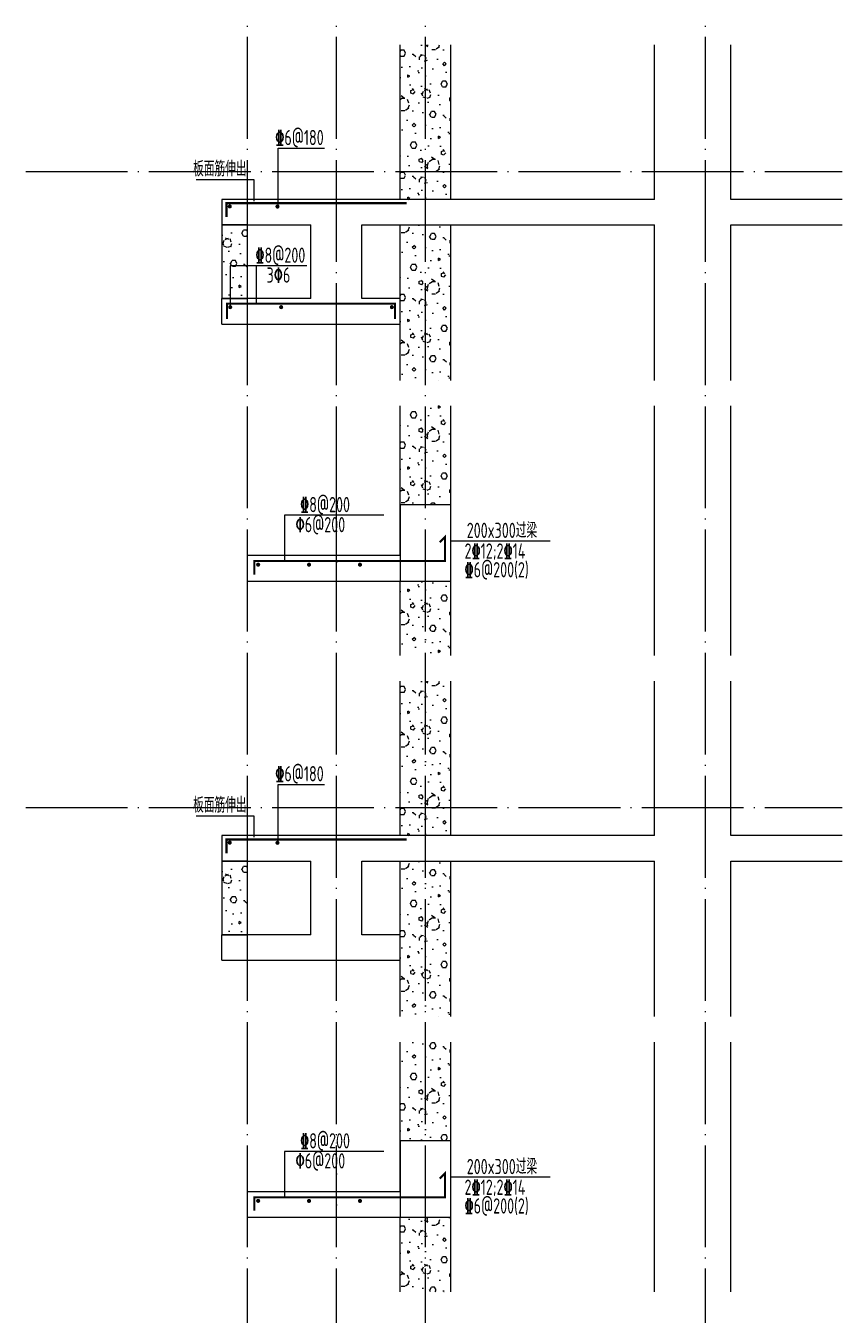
# Model space of a CAD drawing. Extents: x 5874492 to 7194610, y -939842 to -279257.
# Drawn here: x 6060502 to 6063709, y -761879 to -756813 of the extents above; entities that cross this region are included whole.
import ezdxf

# ---------------------------------------------------------------- set-up
doc = ezdxf.new("R2010")
doc.units = 0
doc.header["$LTSCALE"] = 1000
doc.linetypes.add('DOTE', pattern=[2.42, 2, -0.2, 0.02, -0.2])
for name, color, linetype, lineweight in [('A-大样-填充', 8, 'Continuous', 9), ('A-轴线-塔楼', 1, 'DOTE', 9), ('A-轴线-隔墙', 41, 'DOTE', 9), ('S-墙柱-REIN', 1, 'Continuous', 20), ('S-大样-DIM', 3, 'Continuous', 20), ('S-大样-HATCH', 251, 'Continuous', 20), ('S-大样-REIN', 1, 'Continuous', 20), ('S-大样-实线', 2, 'Continuous', 20), ('S-大样-文字', 7, 'Continuous', 20), ('S-通用-TEXT', 7, 'Continuous', 20)]:
    doc.layers.add(name, color=color, linetype=linetype, lineweight=lineweight)
doc.styles.add('TSSD_Rein', font='tssdeng.shx', dxfattribs={"width": 0.7, "bigfont": 'hztxt.shx'})
pattern_1 = [(0, (5309239.3, -1538203.76), (120, 240), [0, -240]), (0, (5309098.9, -1538236.16), (120, 240), [0, -240]), (0, (5309176.9, -1538238.56), (120, 240), [0, -240]), (0, (5309262.1, -1538167.76), (120, 240), [0, -240]), (0, (5309162.5, -1538250.56), (120, 240), [0, -240]), (0, (5309286.1, -1538016.56), (120, 240), [0, -240]), (0, (5309212.9, -1538035.76), (120, 240), [0, -240]), (0, (5309251.3, -1538065.76), (120, 240), [0, -240]), (0, (5309055.7, -1538070.56), (120, 240), [0, -240]), (0, (5309173.3, -1538081.36), (120, 240), [0, -240]), (0, (5309127.7, -1538142.56), (120, 240), [0, -240]), (0, (5309130.1, -1538232.56), (120, 240), [0, -240]), (0, (5309220.1, -1538242.16), (120, 240), [0, -240]), (0, (5309286.1, -1538136.56), (120, 240), [0, -240]), (0, (5309061.7, -1538173.76), (120, 240), [0, -240]), (0, (5309082.1, -1538132.96), (120, 240), [0, -240]), (0, (5309175.7, -1538149.76), (120, 240), [0, -240]), (0, (5309142.1, -1538184.56), (120, 240), [0, -240]), (0, (5309122.9, -1538105.36), (120, 240), [0, -240]), (0, (5309152.9, -1538015.36), (120, 240), [0, -240]), (0, (5309071.3, -1538224.16), (120, 240), [0, -240]), (0, (5309203.3, -1538064.56), (120, 240), [0, -240]), (0, (5309091.7, -1538060.96), (120, 240), [0, -240]), (0, (5309072.5, -1538029.76), (120, 240), [0, -240]), (130.601294, (5309271.349, -1538091.701), (-599.99999337, 720.00000315), [10.53662, -4414.8444]), (18.434949, (5309254.206, -1538087.13), (599.9999978, 239.9999982), [10.842096, -1507.05116]), (90, (5309254.21, -1538097.42), (120, 240), [10.285714, -469.71426]), (161.565051, (5309264.492, -1538100.844), (-600.000003, 239.9999821), [10.842096, -1507.05116]), (53.1301023, (5309264.49, -1538100.844), (120.0000002, 239.9999999), [11.42857, -1188.5714]), (135, (5309273.635, -1538223.13), (-120.0000145, 239.999984), [9.697464, -669.12504]), (45, (5309259.92, -1538223.13), (119.999999, 239.999999), [9.697464, -669.12504]), (135, (5309266.78, -1538229.99), (-120.0000145, 239.999984), [9.697464, -669.12504]), (45, (5309266.78, -1538229.99), (119.999999, 239.999999), [9.697464, -669.12504]), (116.56505, (5309158.2, -1538061.99), (-2e-05, 479.999987), [12.77753, -255.5506]), (180, (5309152.5, -1538050.56), (-120, 240), [13.714286, -226.2857]), (63.434949, (5309133.06, -1538061.99), (1e-06, 479.999998), [12.77753, -255.5506]), (116.56505, (5309138.78, -1538073.42), (-2e-05, 479.999987), [12.77753, -255.5506]), (0, (5309138.78, -1538073.42), (120, 240), [13.714286, -226.2857]), (63.434949, (5309152.5, -1538073.42), (1e-06, 479.999998), [12.77753, -255.5506]), (107.102728, (5309248.492, -1538143.13), (-359.99998624, 1200.000001936), [15.54454, -6513.161]), (143.972626, (5309243.92, -1538128.273), (-2279.9999711, 1679.9999981), [15.54454, -3248.808]), (180, (5309231.35, -1538119.13), (-120, 240), [14.85714, -225.14284]), (36.0273733, (5309203.92, -1538128.273), (2279.99998315, 1679.9999819), [15.54454, -3248.808]), (71.565051, (5309199.35, -1538141.987), (360.0000018, 1199.999998), [14.456126, -1503.43712]), (107.102728, (5309203.921, -1538156.844), (-359.99998624, 1200.000001936), [15.54454, -6513.161]), (143.972626, (5309216.492, -1538165.987), (-2279.9999711, 1679.9999981), [15.54454, -3248.808]), (0, (5309216.5, -1538165.99), (120, 240), [14.85714, -225.14284]), (36.0273733, (5309231.35, -1538165.987), (2279.99998315, 1679.9999819), [15.54454, -3248.808]), (71.565051, (5309243.92, -1538156.844), (360.0000018, 1199.999998), [14.456126, -1503.43712]), (150.255118, (5309250.778, -1538031.13), (-360.00000085, 239.999997), [9.21401, -1925.72784]), (90, (5309242.78, -1538035.7), (120, 240), [9.14286, -470.8571]), (29.7448813, (5309242.778, -1538035.7), (360.0000002, 239.9999989), [9.21401, -1925.72784]), (116.56505, (5309194.78, -1538201.42), (-2e-05, 479.999987), [12.77753, -255.5506]), (168.690067, (5309189.064, -1538189.987), (-1080.0000008, 239.999994), [11.6549, -2435.8742]), (41.1859251, (5309168.492, -1538195.701), (2999.99998182, 2639.99997692), [12.14874, -5090.3208]), (90, (5309168.49, -1538207.13), (120, 240), [11.42857, -468.5714]), (138.814074, (5309177.635, -1538215.13), (-2999.99994668, 2640.00001681), [12.14874, -5090.3208]), (16.6992442, (5309177.635, -1538215.13), (3959.99997021, 1199.99998743), [11.93178, -4999.415]), (60.9453959, (5309189.064, -1538211.701), (119.99999968, 239.99999788), [11.766434, -4930.1358]), (109.983106, (5309094.206, -1538100.844), (-600.00000226, 1679.99999555), [13.3768, -5604.879]), (155.556045, (5309089.635, -1538088.273), (-1560.00000595, 719.99998504), [13.809194, -5786.0526]), (24.4439547, (5309064.492, -1538088.273), (1560.00000078, 719.99999654), [13.809194, -5786.0526]), (70.0168934, (5309059.921, -1538100.844), (600.00000181, 1679.99999583), [13.3768, -5604.879]), (109.983106, (5309064.492, -1538113.416), (-600.00000226, 1679.99999555), [13.3768, -5604.879]), (160.016893, (5309077.064, -1538117.987), (-600.00000035, 239.99998907), [13.3768, -2795.751]), (19.9831065, (5309077.064, -1538117.987), (599.9999967, 239.9999996), [13.3768, -2795.751]), (70.0168934, (5309089.635, -1538113.416), (600.00000181, 1679.99999583), [13.3768, -5604.879]), (122.005383, (5309183.35, -1538122.559), (-120.0000161, 239.99998775), [10.781693, -2253.3736]), (18.434949, (5309167.35, -1538116.844), (599.9999978, 239.9999982), [10.842096, -1507.05116]), (90, (5309167.35, -1538127.13), (120, 240), [10.285714, -469.71426]), (161.565051, (5309177.635, -1538130.56), (-600.000003, 239.9999821), [10.842096, -1507.05116]), (54.4623222, (5309177.635, -1538130.559), (839.99999878, 1199.9999982), [9.83123, -4119.2846]), (116.56505, (5309113.64, -1538180.84), (-2e-05, 479.999987), [12.77753, -255.5506]), (180, (5309107.92, -1538169.42), (-120, 240), [12.57143, -227.42856]), (59.0362434, (5309088.492, -1538180.844), (120.0000004, 239.99999884), [13.32789, -2785.5288]), (120.963756, (5309095.35, -1538192.273), (-120.0000164, 239.99998898), [13.32789, -2785.5288]), (0, (5309095.35, -1538192.27), (120, 240), [12.57143, -227.42856]), (63.434949, (5309107.92, -1538192.27), (1e-06, 479.999998), [12.77753, -255.5506])]
pattern_2 = [(0, (5309239.3, -1533203.76), (120, 240), [0, -240]), (0, (5309098.9, -1533236.16), (120, 240), [0, -240]), (0, (5309176.9, -1533238.56), (120, 240), [0, -240]), (0, (5309262.1, -1533167.76), (120, 240), [0, -240]), (0, (5309162.5, -1533250.56), (120, 240), [0, -240]), (0, (5309286.1, -1533016.56), (120, 240), [0, -240]), (0, (5309212.9, -1533035.76), (120, 240), [0, -240]), (0, (5309251.3, -1533065.76), (120, 240), [0, -240]), (0, (5309055.7, -1533070.56), (120, 240), [0, -240]), (0, (5309173.3, -1533081.36), (120, 240), [0, -240]), (0, (5309127.7, -1533142.56), (120, 240), [0, -240]), (0, (5309130.1, -1533232.56), (120, 240), [0, -240]), (0, (5309220.1, -1533242.16), (120, 240), [0, -240]), (0, (5309286.1, -1533136.56), (120, 240), [0, -240]), (0, (5309061.7, -1533173.76), (120, 240), [0, -240]), (0, (5309082.1, -1533132.96), (120, 240), [0, -240]), (0, (5309175.7, -1533149.76), (120, 240), [0, -240]), (0, (5309142.1, -1533184.56), (120, 240), [0, -240]), (0, (5309122.9, -1533105.36), (120, 240), [0, -240]), (0, (5309152.9, -1533015.36), (120, 240), [0, -240]), (0, (5309071.3, -1533224.16), (120, 240), [0, -240]), (0, (5309203.3, -1533064.56), (120, 240), [0, -240]), (0, (5309091.7, -1533060.96), (120, 240), [0, -240]), (0, (5309072.5, -1533029.76), (120, 240), [0, -240]), (130.601294, (5309271.349, -1533091.701), (-599.99999337, 720.00000315), [10.53662, -4414.8444]), (18.434949, (5309254.206, -1533087.13), (599.9999978, 239.9999982), [10.842096, -1507.05116]), (90, (5309254.21, -1533097.42), (120, 240), [10.285714, -469.71426]), (161.565051, (5309264.492, -1533100.844), (-600.000003, 239.9999821), [10.842096, -1507.05116]), (53.1301023, (5309264.49, -1533100.844), (120.0000002, 239.9999999), [11.42857, -1188.5714]), (135, (5309273.635, -1533223.13), (-120.0000145, 239.999984), [9.697464, -669.12504]), (45, (5309259.92, -1533223.13), (119.999999, 239.999999), [9.697464, -669.12504]), (135, (5309266.78, -1533229.99), (-120.0000145, 239.999984), [9.697464, -669.12504]), (45, (5309266.78, -1533229.99), (119.999999, 239.999999), [9.697464, -669.12504]), (116.56505, (5309158.2, -1533061.99), (-2e-05, 479.999987), [12.77753, -255.5506]), (180, (5309152.5, -1533050.56), (-120, 240), [13.714286, -226.2857]), (63.434949, (5309133.06, -1533061.99), (1e-06, 479.999998), [12.77753, -255.5506]), (116.56505, (5309138.78, -1533073.42), (-2e-05, 479.999987), [12.77753, -255.5506]), (0, (5309138.78, -1533073.42), (120, 240), [13.714286, -226.2857]), (63.434949, (5309152.5, -1533073.42), (1e-06, 479.999998), [12.77753, -255.5506]), (107.102728, (5309248.492, -1533143.13), (-359.99998624, 1200.000001936), [15.54454, -6513.161]), (143.972626, (5309243.92, -1533128.273), (-2279.9999711, 1679.9999981), [15.54454, -3248.808]), (180, (5309231.35, -1533119.13), (-120, 240), [14.85714, -225.14284]), (36.0273733, (5309203.92, -1533128.273), (2279.99998315, 1679.9999819), [15.54454, -3248.808]), (71.565051, (5309199.35, -1533141.987), (360.0000018, 1199.999998), [14.456126, -1503.43712]), (107.102728, (5309203.921, -1533156.844), (-359.99998624, 1200.000001936), [15.54454, -6513.161]), (143.972626, (5309216.492, -1533165.987), (-2279.9999711, 1679.9999981), [15.54454, -3248.808]), (0, (5309216.5, -1533165.99), (120, 240), [14.85714, -225.14284]), (36.0273733, (5309231.35, -1533165.987), (2279.99998315, 1679.9999819), [15.54454, -3248.808]), (71.565051, (5309243.92, -1533156.844), (360.0000018, 1199.999998), [14.456126, -1503.43712]), (150.255118, (5309250.778, -1533031.13), (-360.00000085, 239.999997), [9.21401, -1925.72784]), (90, (5309242.78, -1533035.7), (120, 240), [9.14286, -470.8571]), (29.7448813, (5309242.778, -1533035.7), (360.0000002, 239.9999989), [9.21401, -1925.72784]), (116.56505, (5309194.78, -1533201.42), (-2e-05, 479.999987), [12.77753, -255.5506]), (168.690067, (5309189.064, -1533189.987), (-1080.0000008, 239.999994), [11.6549, -2435.8742]), (41.1859251, (5309168.492, -1533195.701), (2999.99998182, 2639.99997692), [12.14874, -5090.3208]), (90, (5309168.49, -1533207.13), (120, 240), [11.42857, -468.5714]), (138.814074, (5309177.635, -1533215.13), (-2999.99994668, 2640.00001681), [12.14874, -5090.3208]), (16.6992442, (5309177.635, -1533215.13), (3959.99997021, 1199.99998743), [11.93178, -4999.415]), (60.9453959, (5309189.064, -1533211.701), (119.99999968, 239.99999788), [11.766434, -4930.1358]), (109.983106, (5309094.206, -1533100.844), (-600.00000226, 1679.99999555), [13.3768, -5604.879]), (155.556045, (5309089.635, -1533088.273), (-1560.00000595, 719.99998504), [13.809194, -5786.0526]), (24.4439547, (5309064.492, -1533088.273), (1560.00000078, 719.99999654), [13.809194, -5786.0526]), (70.0168934, (5309059.921, -1533100.844), (600.00000181, 1679.99999583), [13.3768, -5604.879]), (109.983106, (5309064.492, -1533113.416), (-600.00000226, 1679.99999555), [13.3768, -5604.879]), (160.016893, (5309077.064, -1533117.987), (-600.00000035, 239.99998907), [13.3768, -2795.751]), (19.9831065, (5309077.064, -1533117.987), (599.9999967, 239.9999996), [13.3768, -2795.751]), (70.0168934, (5309089.635, -1533113.416), (600.00000181, 1679.99999583), [13.3768, -5604.879]), (122.005383, (5309183.35, -1533122.559), (-120.0000161, 239.99998775), [10.781693, -2253.3736]), (18.434949, (5309167.35, -1533116.844), (599.9999978, 239.9999982), [10.842096, -1507.05116]), (90, (5309167.35, -1533127.13), (120, 240), [10.285714, -469.71426]), (161.565051, (5309177.635, -1533130.56), (-600.000003, 239.9999821), [10.842096, -1507.05116]), (54.4623222, (5309177.635, -1533130.559), (839.99999878, 1199.9999982), [9.83123, -4119.2846]), (116.56505, (5309113.64, -1533180.84), (-2e-05, 479.999987), [12.77753, -255.5506]), (180, (5309107.92, -1533169.42), (-120, 240), [12.57143, -227.42856]), (59.0362434, (5309088.492, -1533180.844), (120.0000004, 239.99999884), [13.32789, -2785.5288]), (120.963756, (5309095.35, -1533192.273), (-120.0000164, 239.99998898), [13.32789, -2785.5288]), (0, (5309095.35, -1533192.27), (120, 240), [12.57143, -227.42856]), (63.434949, (5309107.92, -1533192.27), (1e-06, 479.999998), [12.77753, -255.5506])]
pattern_3 = [(0, (5309239.3, -1530703.76), (120, 240), [0, -240]), (0, (5309098.9, -1530736.16), (120, 240), [0, -240]), (0, (5309176.9, -1530738.56), (120, 240), [0, -240]), (0, (5309262.1, -1530667.76), (120, 240), [0, -240]), (0, (5309162.5, -1530750.56), (120, 240), [0, -240]), (0, (5309286.1, -1530516.56), (120, 240), [0, -240]), (0, (5309212.9, -1530535.76), (120, 240), [0, -240]), (0, (5309251.3, -1530565.76), (120, 240), [0, -240]), (0, (5309055.7, -1530570.56), (120, 240), [0, -240]), (0, (5309173.3, -1530581.36), (120, 240), [0, -240]), (0, (5309127.7, -1530642.56), (120, 240), [0, -240]), (0, (5309130.1, -1530732.56), (120, 240), [0, -240]), (0, (5309220.1, -1530742.16), (120, 240), [0, -240]), (0, (5309286.1, -1530636.56), (120, 240), [0, -240]), (0, (5309061.7, -1530673.76), (120, 240), [0, -240]), (0, (5309082.1, -1530632.96), (120, 240), [0, -240]), (0, (5309175.7, -1530649.76), (120, 240), [0, -240]), (0, (5309142.1, -1530684.56), (120, 240), [0, -240]), (0, (5309122.9, -1530605.36), (120, 240), [0, -240]), (0, (5309152.9, -1530515.36), (120, 240), [0, -240]), (0, (5309071.3, -1530724.16), (120, 240), [0, -240]), (0, (5309203.3, -1530564.56), (120, 240), [0, -240]), (0, (5309091.7, -1530560.96), (120, 240), [0, -240]), (0, (5309072.5, -1530529.76), (120, 240), [0, -240]), (130.601294, (5309271.349, -1530591.701), (-599.99999337, 720.00000315), [10.53662, -4414.8444]), (18.434949, (5309254.206, -1530587.13), (599.9999978, 239.9999982), [10.842096, -1507.05116]), (90, (5309254.21, -1530597.42), (120, 240), [10.285714, -469.71426]), (161.565051, (5309264.492, -1530600.844), (-600.000003, 239.9999821), [10.842096, -1507.05116]), (53.1301023, (5309264.49, -1530600.844), (120.0000002, 239.9999999), [11.42857, -1188.5714]), (135, (5309273.635, -1530723.13), (-120.0000145, 239.999984), [9.697464, -669.12504]), (45, (5309259.92, -1530723.13), (119.999999, 239.999999), [9.697464, -669.12504]), (135, (5309266.78, -1530729.99), (-120.0000145, 239.999984), [9.697464, -669.12504]), (45, (5309266.78, -1530729.99), (119.999999, 239.999999), [9.697464, -669.12504]), (116.56505, (5309158.2, -1530561.99), (-2e-05, 479.999987), [12.77753, -255.5506]), (180, (5309152.5, -1530550.56), (-120, 240), [13.714286, -226.2857]), (63.434949, (5309133.06, -1530561.99), (1e-06, 479.999998), [12.77753, -255.5506]), (116.56505, (5309138.78, -1530573.42), (-2e-05, 479.999987), [12.77753, -255.5506]), (0, (5309138.78, -1530573.42), (120, 240), [13.714286, -226.2857]), (63.434949, (5309152.5, -1530573.42), (1e-06, 479.999998), [12.77753, -255.5506]), (107.102728, (5309248.492, -1530643.13), (-359.99998624, 1200.000001936), [15.54454, -6513.161]), (143.972626, (5309243.92, -1530628.273), (-2279.9999711, 1679.9999981), [15.54454, -3248.808]), (180, (5309231.35, -1530619.13), (-120, 240), [14.85714, -225.14284]), (36.0273733, (5309203.92, -1530628.273), (2279.99998315, 1679.9999819), [15.54454, -3248.808]), (71.565051, (5309199.35, -1530641.987), (360.0000018, 1199.999998), [14.456126, -1503.43712]), (107.102728, (5309203.921, -1530656.844), (-359.99998624, 1200.000001936), [15.54454, -6513.161]), (143.972626, (5309216.492, -1530665.987), (-2279.9999711, 1679.9999981), [15.54454, -3248.808]), (0, (5309216.5, -1530665.99), (120, 240), [14.85714, -225.14284]), (36.0273733, (5309231.35, -1530665.987), (2279.99998315, 1679.9999819), [15.54454, -3248.808]), (71.565051, (5309243.92, -1530656.844), (360.0000018, 1199.999998), [14.456126, -1503.43712]), (150.255118, (5309250.778, -1530531.13), (-360.00000085, 239.999997), [9.21401, -1925.72784]), (90, (5309242.78, -1530535.7), (120, 240), [9.14286, -470.8571]), (29.7448813, (5309242.778, -1530535.7), (360.0000002, 239.9999989), [9.21401, -1925.72784]), (116.56505, (5309194.78, -1530701.42), (-2e-05, 479.999987), [12.77753, -255.5506]), (168.690067, (5309189.064, -1530689.987), (-1080.0000008, 239.999994), [11.6549, -2435.8742]), (41.1859251, (5309168.492, -1530695.701), (2999.99998182, 2639.99997692), [12.14874, -5090.3208]), (90, (5309168.49, -1530707.13), (120, 240), [11.42857, -468.5714]), (138.814074, (5309177.635, -1530715.13), (-2999.99994668, 2640.00001681), [12.14874, -5090.3208]), (16.6992442, (5309177.635, -1530715.13), (3959.99997021, 1199.99998743), [11.93178, -4999.415]), (60.9453959, (5309189.064, -1530711.701), (119.99999968, 239.99999788), [11.766434, -4930.1358]), (109.983106, (5309094.206, -1530600.844), (-600.00000226, 1679.99999555), [13.3768, -5604.879]), (155.556045, (5309089.635, -1530588.273), (-1560.00000595, 719.99998504), [13.809194, -5786.0526]), (24.4439547, (5309064.492, -1530588.273), (1560.00000078, 719.99999654), [13.809194, -5786.0526]), (70.0168934, (5309059.921, -1530600.844), (600.00000181, 1679.99999583), [13.3768, -5604.879]), (109.983106, (5309064.492, -1530613.416), (-600.00000226, 1679.99999555), [13.3768, -5604.879]), (160.016893, (5309077.064, -1530617.987), (-600.00000035, 239.99998907), [13.3768, -2795.751]), (19.9831065, (5309077.064, -1530617.987), (599.9999967, 239.9999996), [13.3768, -2795.751]), (70.0168934, (5309089.635, -1530613.416), (600.00000181, 1679.99999583), [13.3768, -5604.879]), (122.005383, (5309183.35, -1530622.559), (-120.0000161, 239.99998775), [10.781693, -2253.3736]), (18.434949, (5309167.35, -1530616.844), (599.9999978, 239.9999982), [10.842096, -1507.05116]), (90, (5309167.35, -1530627.13), (120, 240), [10.285714, -469.71426]), (161.565051, (5309177.635, -1530630.56), (-600.000003, 239.9999821), [10.842096, -1507.05116]), (54.4623222, (5309177.635, -1530630.559), (839.99999878, 1199.9999982), [9.83123, -4119.2846]), (116.56505, (5309113.64, -1530680.84), (-2e-05, 479.999987), [12.77753, -255.5506]), (180, (5309107.92, -1530669.42), (-120, 240), [12.57143, -227.42856]), (59.0362434, (5309088.492, -1530680.844), (120.0000004, 239.99999884), [13.32789, -2785.5288]), (120.963756, (5309095.35, -1530692.273), (-120.0000164, 239.99998898), [13.32789, -2785.5288]), (0, (5309095.35, -1530692.27), (120, 240), [12.57143, -227.42856]), (63.434949, (5309107.92, -1530692.27), (1e-06, 479.999998), [12.77753, -255.5506])]

# ---------------------------------------------------------------- blocks, each defined once
blk = doc.blocks.new('空调板大样')
at = {"layer": 'S-墙柱-REIN', "const_width": 8, "elevation": 0}
blk.add_lwpolyline([(727.8, 133.3), (749, 154.5), (749, 59.6), (0, 59.6), (0, 6.7)], dxfattribs=at)
at = {"layer": 'S-墙柱-REIN', "const_width": 8}
for points in [[(18.5, 45.5, 1), (10.5, 45.5, 1)], [(218.5, 45.5, 1), (210.5, 45.5, 1)], [(418.5, 45.5, 1), (410.5, 45.5, 1)]]:
    blk.add_lwpolyline(points, format="xyb", close=True, dxfattribs=at)
at = {"layer": 'S-大样-实线', "elevation": 0}
blk.add_lwpolyline([(572, -19), (772, -19), (772, 281), (572, 281)], close=True, dxfattribs=at)
at = {"layer": 'S-通用-TEXT'}
blk.add_line((1162.3, 138.3, 0), (773.2, 138.3, 0), dxfattribs=at)
at = {"layer": 'S-通用-TEXT', "elevation": 0}
blk.add_lwpolyline([(507.7, 239.6), (118.6, 239.6), (118.6, 59.6)], dxfattribs=at)
at = {"layer": 'S-通用-TEXT', "style": 'TSSD_Rein', "width": 0.7}
for s, p in [('\x848@200', (179.2, 251.6, 0)), ('\x826@200', (161.7, 172.8, 0)), ('200x300过梁', (833.9, 150.4, 0)), ('2\x8412;2\x8414', (825.3, 69.2, 0)), ('\x846@200(2)', (825.3, -4.3, 0))]:
    blk.add_text(s, height=60, dxfattribs=at).set_placement(p)
blk = doc.blocks.new('sadfhfdhgfjhgjhgj')
at = {"layer": 'S-大样-REIN', "const_width": 9, "elevation": 0}
blk.add_lwpolyline([(6114407.1, -1579845.8), (6114407.1, -1579791.8), (6115115, -1579791.8), (6115115, -1579791.8), (6115115, -1579791.8)], dxfattribs=at)
at = {"layer": 'S-大样-REIN', "const_width": 8, "elevation": 0}
for points in [[(6114423.6, -1579804, 1), (6114415.6, -1579804, 1)], [(6114610.9, -1579804.7, 1), (6114602.9, -1579804.7, 1)]]:
    blk.add_lwpolyline(points, format="xyb", close=True, dxfattribs=at)
at = {"layer": 'S-大样-文字', "elevation": 0}
for points in [[(6114610.1, -1579802.4), (6114610.1, -1579575.4), (6114791.6, -1579575.4)], [(6114287.3, -1579698.3), (6114514.4, -1579698.3), (6114514.4, -1579783)]]:
    blk.add_lwpolyline(points, dxfattribs=at)
at = {"layer": 'S-大样-文字', "style": 'TSSD_Rein', "width": 0.7}
for s, p in [('\x846@180', (6114598.2, -1579563.3, 0)), ('板面筋伸出', (6114275.3, -1579686.2, 0))]:
    blk.add_text(s, height=60, dxfattribs=at).set_placement(p)

msp = doc.modelspace()

# ---------------------------------------------------------------- hatches: boundary and pattern name
at = {"layer": 'A-大样-填充', "ltscale": 0.5}
h = msp.add_hatch(dxfattribs=at)
h.set_pattern_fill('加气混凝土', color=256, scale=20)
h.set_pattern_definition(pattern_3)
h.paths.add_polyline_path([(6061972.5, -757494.7), (6062172.5, -757494.7), (6062172.5, -756887.7), (6061972.5, -756887.7)], flags=17)
h = msp.add_hatch(dxfattribs=at)
h.set_pattern_fill('加气混凝土', color=256, scale=20)
h.set_pattern_definition([(0, (5334857, -1532249.7), (120, 240), [0, -240]), (0, (5334716.6, -1532282.1), (120, 240), [0, -240]), (0, (5334794.6, -1532284.5), (120, 240), [0, -240]), (0, (5334879.8, -1532213.7), (120, 240), [0, -240]), (0, (5334780.2, -1532296.5), (120, 240), [0, -240]), (0, (5334903.8, -1532062.5), (120, 240), [0, -240]), (0, (5334830.6, -1532081.7), (120, 240), [0, -240]), (0, (5334869, -1532111.7), (120, 240), [0, -240]), (0, (5334673.4, -1532116.5), (120, 240), [0, -240]), (0, (5334791, -1532127.3), (120, 240), [0, -240]), (0, (5334745.4, -1532188.5), (120, 240), [0, -240]), (0, (5334747.8, -1532278.5), (120, 240), [0, -240]), (0, (5334837.8, -1532288.1), (120, 240), [0, -240]), (0, (5334903.8, -1532182.5), (120, 240), [0, -240]), (0, (5334679.4, -1532219.7), (120, 240), [0, -240]), (0, (5334699.8, -1532178.9), (120, 240), [0, -240]), (0, (5334793.4, -1532195.7), (120, 240), [0, -240]), (0, (5334759.8, -1532230.5), (120, 240), [0, -240]), (0, (5334740.6, -1532151.3), (120, 240), [0, -240]), (0, (5334770.6, -1532061.3), (120, 240), [0, -240]), (0, (5334689, -1532270.1), (120, 240), [0, -240]), (0, (5334821, -1532110.5), (120, 240), [0, -240]), (0, (5334709.4, -1532106.9), (120, 240), [0, -240]), (0, (5334690.2, -1532075.7), (120, 240), [0, -240]), (130.601294, (5334889.049, -1532137.644), (-599.99999337, 720.00000315), [10.53662, -4414.8444]), (18.434949, (5334871.906, -1532133.073), (599.9999978, 239.9999982), [10.842096, -1507.05116]), (90, (5334871.91, -1532143.36), (120, 240), [10.285714, -469.71426]), (161.565051, (5334882.19, -1532146.787), (-600.000003, 239.9999821), [10.842096, -1507.05116]), (53.1301023, (5334882.19, -1532146.787), (120.0000002, 239.9999999), [11.42857, -1188.5714]), (135, (5334891.335, -1532269.07), (-120.0000145, 239.999984), [9.697464, -669.12504]), (45, (5334877.62, -1532269.07), (119.999999, 239.999999), [9.697464, -669.12504]), (135, (5334884.48, -1532275.93), (-120.0000145, 239.999984), [9.697464, -669.12504]), (45, (5334884.48, -1532275.93), (119.999999, 239.999999), [9.697464, -669.12504]), (116.56505, (5334775.9, -1532107.93), (-2e-05, 479.999987), [12.77753, -255.5506]), (180, (5334770.2, -1532096.5), (-120, 240), [13.714286, -226.2857]), (63.434949, (5334750.76, -1532107.93), (1e-06, 479.999998), [12.77753, -255.5506]), (116.56505, (5334756.48, -1532119.36), (-2e-05, 479.999987), [12.77753, -255.5506]), (0, (5334756.48, -1532119.36), (120, 240), [13.714286, -226.2857]), (63.434949, (5334770.2, -1532119.36), (1e-06, 479.999998), [12.77753, -255.5506]), (107.102728, (5334866.192, -1532189.073), (-359.99998624, 1200.000001936), [15.54454, -6513.161]), (143.972626, (5334861.62, -1532174.216), (-2279.9999711, 1679.9999981), [15.54454, -3248.808]), (180, (5334849.05, -1532165.07), (-120, 240), [14.85714, -225.14284]), (36.0273733, (5334821.62, -1532174.216), (2279.99998315, 1679.9999819), [15.54454, -3248.808]), (71.565051, (5334817.05, -1532187.93), (360.0000018, 1199.999998), [14.456126, -1503.43712]), (107.102728, (5334821.62, -1532202.787), (-359.99998624, 1200.000001936), [15.54454, -6513.161]), (143.972626, (5334834.192, -1532211.93), (-2279.9999711, 1679.9999981), [15.54454, -3248.808]), (0, (5334834.2, -1532211.93), (120, 240), [14.85714, -225.14284]), (36.0273733, (5334849.049, -1532211.93), (2279.99998315, 1679.9999819), [15.54454, -3248.808]), (71.565051, (5334861.62, -1532202.787), (360.0000018, 1199.999998), [14.456126, -1503.43712]), (150.255118, (5334868.477, -1532077.073), (-360.00000085, 239.999997), [9.21401, -1925.72784]), (90, (5334860.48, -1532081.64), (120, 240), [9.14286, -470.8571]), (29.7448813, (5334860.477, -1532081.644), (360.0000002, 239.9999989), [9.21401, -1925.72784]), (116.56505, (5334812.48, -1532247.36), (-2e-05, 479.999987), [12.77753, -255.5506]), (168.690067, (5334806.763, -1532235.93), (-1080.0000008, 239.999994), [11.6549, -2435.8742]), (41.1859251, (5334786.192, -1532241.644), (2999.99998182, 2639.99997692), [12.14874, -5090.3208]), (90, (5334786.19, -1532253.07), (120, 240), [11.42857, -468.5714]), (138.814074, (5334795.335, -1532261.073), (-2999.99994668, 2640.00001681), [12.14874, -5090.3208]), (16.6992442, (5334795.335, -1532261.073), (3959.99997021, 1199.99998743), [11.93178, -4999.415]), (60.9453959, (5334806.763, -1532257.644), (119.99999968, 239.99999788), [11.766434, -4930.1358]), (109.983106, (5334711.906, -1532146.787), (-600.00000226, 1679.99999555), [13.3768, -5604.879]), (155.556045, (5334707.335, -1532134.216), (-1560.00000595, 719.99998504), [13.809194, -5786.0526]), (24.4439547, (5334682.192, -1532134.216), (1560.00000078, 719.99999654), [13.809194, -5786.0526]), (70.0168934, (5334677.62, -1532146.787), (600.00000181, 1679.99999583), [13.3768, -5604.879]), (109.983106, (5334682.192, -1532159.358), (-600.00000226, 1679.99999555), [13.3768, -5604.879]), (160.016893, (5334694.763, -1532163.93), (-600.00000035, 239.99998907), [13.3768, -2795.751]), (19.9831065, (5334694.763, -1532163.93), (599.9999967, 239.9999996), [13.3768, -2795.751]), (70.0168934, (5334707.335, -1532159.358), (600.00000181, 1679.99999583), [13.3768, -5604.879]), (122.005383, (5334801.05, -1532168.5), (-120.0000161, 239.99998775), [10.781693, -2253.3736]), (18.434949, (5334785.05, -1532162.787), (599.9999978, 239.9999982), [10.842096, -1507.05116]), (90, (5334785.05, -1532173.07), (120, 240), [10.285714, -469.71426]), (161.565051, (5334795.335, -1532176.5), (-600.000003, 239.9999821), [10.842096, -1507.05116]), (54.4623222, (5334795.335, -1532176.501), (839.99999878, 1199.9999982), [9.83123, -4119.2846]), (116.56505, (5334731.33, -1532226.79), (-2e-05, 479.999987), [12.77753, -255.5506]), (180, (5334725.62, -1532215.36), (-120, 240), [12.57143, -227.42856]), (59.0362434, (5334706.192, -1532226.787), (120.0000004, 239.99999884), [13.32789, -2785.5288]), (120.963756, (5334713.049, -1532238.215), (-120.0000164, 239.99998898), [13.32789, -2785.5288]), (0, (5334713.05, -1532238.22), (120, 240), [12.57143, -227.42856]), (63.434949, (5334725.62, -1532238.22), (1e-06, 479.999998), [12.77753, -255.5506])])
h.paths.add_polyline_path([(6061272.5, -757594.7), (6061272.5, -757884.7), (6061372.5, -757884.7), (6061372.5, -757594.7)])
h = msp.add_hatch(dxfattribs=at)
h.set_pattern_fill('加气混凝土', color=256, scale=20)
h.set_pattern_definition(pattern_3)
h.paths.add_polyline_path([(6062172.5, -757594.7), (6061972.5, -757594.7), (6061972.5, -758206.2), (6062172.5, -758206.2)], flags=17)
h = msp.add_hatch(dxfattribs=at)
h.set_pattern_fill('加气混凝土', color=256, scale=20)
h.set_pattern_definition(pattern_2)
h.paths.add_polyline_path([(6061972.5, -758694.7), (6062172.5, -758694.7), (6062172.5, -758894.7), (6062172.5, -758894.7), (6062172.5, -758306.2), (6061972.5, -758306.2)])
h = msp.add_hatch(dxfattribs=at)
h.set_pattern_fill('加气混凝土', color=256, scale=20)
h.set_pattern_definition(pattern_2)
h.paths.add_polyline_path([(6062172.5, -758994.7), (6061972.5, -758994.7), (6061972.5, -759287.7), (6062172.5, -759287.7)])
h = msp.add_hatch(dxfattribs=at)
h.set_pattern_fill('加气混凝土', color=256, scale=20)
h.set_pattern_definition(pattern_2)
h.paths.add_polyline_path([(6061972.5, -759994.7), (6062172.5, -759994.7), (6062172.5, -759387.7), (6061972.5, -759387.7)], flags=17)
h = msp.add_hatch(dxfattribs=at)
h.set_pattern_fill('加气混凝土', color=256, scale=20)
h.set_pattern_definition([(0, (5334857, -1534749.7), (120, 240), [0, -240]), (0, (5334716.6, -1534782.1), (120, 240), [0, -240]), (0, (5334794.6, -1534784.5), (120, 240), [0, -240]), (0, (5334879.8, -1534713.7), (120, 240), [0, -240]), (0, (5334780.2, -1534796.5), (120, 240), [0, -240]), (0, (5334903.8, -1534562.5), (120, 240), [0, -240]), (0, (5334830.6, -1534581.7), (120, 240), [0, -240]), (0, (5334869, -1534611.7), (120, 240), [0, -240]), (0, (5334673.4, -1534616.5), (120, 240), [0, -240]), (0, (5334791, -1534627.3), (120, 240), [0, -240]), (0, (5334745.4, -1534688.5), (120, 240), [0, -240]), (0, (5334747.8, -1534778.5), (120, 240), [0, -240]), (0, (5334837.8, -1534788.1), (120, 240), [0, -240]), (0, (5334903.8, -1534682.5), (120, 240), [0, -240]), (0, (5334679.4, -1534719.7), (120, 240), [0, -240]), (0, (5334699.8, -1534678.9), (120, 240), [0, -240]), (0, (5334793.4, -1534695.7), (120, 240), [0, -240]), (0, (5334759.8, -1534730.5), (120, 240), [0, -240]), (0, (5334740.6, -1534651.3), (120, 240), [0, -240]), (0, (5334770.6, -1534561.3), (120, 240), [0, -240]), (0, (5334689, -1534770.1), (120, 240), [0, -240]), (0, (5334821, -1534610.5), (120, 240), [0, -240]), (0, (5334709.4, -1534606.9), (120, 240), [0, -240]), (0, (5334690.2, -1534575.7), (120, 240), [0, -240]), (130.601294, (5334889.049, -1534637.644), (-599.99999337, 720.00000315), [10.53662, -4414.8444]), (18.434949, (5334871.906, -1534633.073), (599.9999978, 239.9999982), [10.842096, -1507.05116]), (90, (5334871.91, -1534643.36), (120, 240), [10.285714, -469.71426]), (161.565051, (5334882.19, -1534646.787), (-600.000003, 239.9999821), [10.842096, -1507.05116]), (53.1301023, (5334882.19, -1534646.787), (120.0000002, 239.9999999), [11.42857, -1188.5714]), (135, (5334891.335, -1534769.07), (-120.0000145, 239.999984), [9.697464, -669.12504]), (45, (5334877.62, -1534769.07), (119.999999, 239.999999), [9.697464, -669.12504]), (135, (5334884.48, -1534775.93), (-120.0000145, 239.999984), [9.697464, -669.12504]), (45, (5334884.48, -1534775.93), (119.999999, 239.999999), [9.697464, -669.12504]), (116.56505, (5334775.9, -1534607.93), (-2e-05, 479.999987), [12.77753, -255.5506]), (180, (5334770.2, -1534596.5), (-120, 240), [13.714286, -226.2857]), (63.434949, (5334750.76, -1534607.93), (1e-06, 479.999998), [12.77753, -255.5506]), (116.56505, (5334756.48, -1534619.36), (-2e-05, 479.999987), [12.77753, -255.5506]), (0, (5334756.48, -1534619.36), (120, 240), [13.714286, -226.2857]), (63.434949, (5334770.2, -1534619.36), (1e-06, 479.999998), [12.77753, -255.5506]), (107.102728, (5334866.192, -1534689.073), (-359.99998624, 1200.000001936), [15.54454, -6513.161]), (143.972626, (5334861.62, -1534674.216), (-2279.9999711, 1679.9999981), [15.54454, -3248.808]), (180, (5334849.05, -1534665.07), (-120, 240), [14.85714, -225.14284]), (36.0273733, (5334821.62, -1534674.216), (2279.99998315, 1679.9999819), [15.54454, -3248.808]), (71.565051, (5334817.05, -1534687.93), (360.0000018, 1199.999998), [14.456126, -1503.43712]), (107.102728, (5334821.62, -1534702.787), (-359.99998624, 1200.000001936), [15.54454, -6513.161]), (143.972626, (5334834.192, -1534711.93), (-2279.9999711, 1679.9999981), [15.54454, -3248.808]), (0, (5334834.2, -1534711.93), (120, 240), [14.85714, -225.14284]), (36.0273733, (5334849.049, -1534711.93), (2279.99998315, 1679.9999819), [15.54454, -3248.808]), (71.565051, (5334861.62, -1534702.787), (360.0000018, 1199.999998), [14.456126, -1503.43712]), (150.255118, (5334868.477, -1534577.073), (-360.00000085, 239.999997), [9.21401, -1925.72784]), (90, (5334860.48, -1534581.64), (120, 240), [9.14286, -470.8571]), (29.7448813, (5334860.477, -1534581.644), (360.0000002, 239.9999989), [9.21401, -1925.72784]), (116.56505, (5334812.48, -1534747.36), (-2e-05, 479.999987), [12.77753, -255.5506]), (168.690067, (5334806.763, -1534735.93), (-1080.0000008, 239.999994), [11.6549, -2435.8742]), (41.1859251, (5334786.192, -1534741.644), (2999.99998182, 2639.99997692), [12.14874, -5090.3208]), (90, (5334786.19, -1534753.07), (120, 240), [11.42857, -468.5714]), (138.814074, (5334795.335, -1534761.073), (-2999.99994668, 2640.00001681), [12.14874, -5090.3208]), (16.6992442, (5334795.335, -1534761.073), (3959.99997021, 1199.99998743), [11.93178, -4999.415]), (60.9453959, (5334806.763, -1534757.644), (119.99999968, 239.99999788), [11.766434, -4930.1358]), (109.983106, (5334711.906, -1534646.787), (-600.00000226, 1679.99999555), [13.3768, -5604.879]), (155.556045, (5334707.335, -1534634.216), (-1560.00000595, 719.99998504), [13.809194, -5786.0526]), (24.4439547, (5334682.192, -1534634.216), (1560.00000078, 719.99999654), [13.809194, -5786.0526]), (70.0168934, (5334677.62, -1534646.787), (600.00000181, 1679.99999583), [13.3768, -5604.879]), (109.983106, (5334682.192, -1534659.358), (-600.00000226, 1679.99999555), [13.3768, -5604.879]), (160.016893, (5334694.763, -1534663.93), (-600.00000035, 239.99998907), [13.3768, -2795.751]), (19.9831065, (5334694.763, -1534663.93), (599.9999967, 239.9999996), [13.3768, -2795.751]), (70.0168934, (5334707.335, -1534659.358), (600.00000181, 1679.99999583), [13.3768, -5604.879]), (122.005383, (5334801.05, -1534668.5), (-120.0000161, 239.99998775), [10.781693, -2253.3736]), (18.434949, (5334785.05, -1534662.787), (599.9999978, 239.9999982), [10.842096, -1507.05116]), (90, (5334785.05, -1534673.07), (120, 240), [10.285714, -469.71426]), (161.565051, (5334795.335, -1534676.5), (-600.000003, 239.9999821), [10.842096, -1507.05116]), (54.4623222, (5334795.335, -1534676.501), (839.99999878, 1199.9999982), [9.83123, -4119.2846]), (116.56505, (5334731.33, -1534726.79), (-2e-05, 479.999987), [12.77753, -255.5506]), (180, (5334725.62, -1534715.36), (-120, 240), [12.57143, -227.42856]), (59.0362434, (5334706.192, -1534726.787), (120.0000004, 239.99999884), [13.32789, -2785.5288]), (120.963756, (5334713.049, -1534738.215), (-120.0000164, 239.99998898), [13.32789, -2785.5288]), (0, (5334713.05, -1534738.22), (120, 240), [12.57143, -227.42856]), (63.434949, (5334725.62, -1534738.22), (1e-06, 479.999998), [12.77753, -255.5506])])
h.paths.add_polyline_path([(6061272.5, -760094.7), (6061272.5, -760384.7), (6061372.5, -760384.7), (6061372.5, -760094.7)])
h = msp.add_hatch(dxfattribs=at)
h.set_pattern_fill('加气混凝土', color=256, scale=20)
h.set_pattern_definition(pattern_2)
h.paths.add_polyline_path([(6062172.5, -760094.7), (6061972.5, -760094.7), (6061972.5, -760706.2), (6062172.5, -760706.2)], flags=17)
h = msp.add_hatch(dxfattribs=at)
h.set_pattern_fill('加气混凝土', color=256, scale=20)
h.set_pattern_definition(pattern_1)
h.paths.add_polyline_path([(6061972.5, -761194.7), (6062172.5, -761194.7), (6062172.5, -761394.7), (6062172.5, -761394.7), (6062172.5, -760806.2), (6061972.5, -760806.2)])
h = msp.add_hatch(dxfattribs=at)
h.set_pattern_fill('加气混凝土', color=256, scale=20)
h.set_pattern_definition(pattern_1)
h.paths.add_polyline_path([(6062172.5, -761494.7), (6061972.5, -761494.7), (6061972.5, -761787.7), (6062172.5, -761787.7)])

# ---------------------------------------------------------------- linework, layer by layer
at = {"layer": 'A-轴线-塔楼', "ltscale": 0.2}
for p, q in [((6063172.5, -765968.5), (6063172.5, -755806.2)), ((6060502.1, -757384.7), (6063709.5, -757384.7)), ((6060502.1, -759884.7), (6063709.5, -759884.7))]:
    msp.add_line(p, q, dxfattribs=at)
at = {"layer": 'A-轴线-塔楼', "ltscale": 0.05}
for p, q in [((6061722.5, -759029.7), (6061722.5, -758694.7)), ((6061722.5, -761555.5), (6061722.5, -761194.7))]:
    msp.add_line(p, q, dxfattribs=at)
at = {"layer": 'A-轴线-隔墙', "ltscale": 0.2}
for p, q in [((6061372.5, -765968.5), (6061372.5, -755806.2)), ((6061722.5, -765968.5), (6061722.5, -755806.2)), ((6062072.5, -765968.5), (6062072.5, -755806.2))]:
    msp.add_line(p, q, dxfattribs=at)
at = {"layer": 'S-墙柱-REIN', "ltscale": 0.2, "const_width": 8}
msp.add_lwpolyline([(6061952.5, -757964.7), (6061952.5, -757904.7), (6061292.5, -757904.7), (6061292.5, -757964.7)], dxfattribs=at)
at = {"layer": 'S-墙柱-REIN', "const_width": 8, "elevation": 0}
for points in [[(6061309.3, -757918.2, 1), (6061301.3, -757918.2, 1)], [(6061509.3, -757918.2, 1), (6061501.3, -757918.2, 1)], [(6061944.3, -757918.2, 1), (6061936.3, -757918.2, 1)]]:
    msp.add_lwpolyline(points, format="xyb", close=True, dxfattribs=at)
at = {"layer": 'S-大样-实线'}
for p, q in [((6061972.5, -757494.7), (6061972.5, -756887.7)), ((6062172.5, -757494.7), (6062172.5, -756887.7)), ((6061972.5, -758206.2), (6061972.5, -757594.7)), ((6062172.5, -758206.2), (6062172.5, -757594.7)), ((6061972.5, -758894.7), (6061972.5, -758306.2)), ((6062172.5, -758894.7), (6062172.5, -758306.2)), ((6061972.5, -759287.7), (6061972.5, -758994.7)), ((6062172.5, -759287.7), (6062172.5, -758994.7)), ((6061972.5, -759994.7), (6061972.5, -759387.7)), ((6062172.5, -759994.7), (6062172.5, -759387.7)), ((6061972.5, -760706.2), (6061972.5, -760094.7)), ((6062172.5, -760706.2), (6062172.5, -760094.7)), ((6061972.5, -761394.7), (6061972.5, -760806.2)), ((6062172.5, -761394.7), (6062172.5, -760806.2)), ((6061972.5, -761787.7), (6061972.5, -761494.7)), ((6062172.5, -761787.7), (6062172.5, -761494.7))]:
    msp.add_line(p, q, dxfattribs=at)
at = {"layer": 'S-大样-实线', "ltscale": 0.5}
for p, q in [((6062972.5, -757494.7), (6062972.5, -756887.7)), ((6063272.5, -757494.7), (6063272.5, -756887.7)), ((6062972.5, -757494.7), (6061272.5, -757494.7)), ((6063709.5, -757494.7), (6063272.5, -757494.7)), ((6061272.5, -757594.7), (6061622.5, -757594.7)), ((6061622.5, -757884.7), (6061622.5, -757594.7)), ((6061822.5, -757594.7), (6062972.5, -757594.7)), ((6061822.5, -757884.7), (6061822.5, -757594.7)), ((6062972.5, -758206.2), (6062972.5, -757594.7)), ((6063272.5, -757594.7), (6063709.5, -757594.7)), ((6063272.5, -758206.2), (6063272.5, -757594.7)), ((6061622.5, -757884.7), (6061272.5, -757884.7)), ((6061272.5, -757984.7), (6061822.5, -757984.7)), ((6062972.5, -759287.7), (6062972.5, -758306.2)), ((6063272.5, -759287.7), (6063272.5, -758306.2)), ((6061972.5, -758894.7), (6061372.5, -758894.7)), ((6061372.5, -758994.7), (6061372.5, -758894.7)), ((6062172.5, -758994.7), (6062172.5, -758894.7)), ((6062172.5, -758894.7), (6062172.5, -758894.7)), ((6061372.5, -758994.7), (6062172.5, -758994.7)), ((6062972.5, -759994.7), (6062972.5, -759387.7)), ((6063272.5, -759994.7), (6063272.5, -759387.7)), ((6062972.5, -759994.7), (6061272.5, -759994.7)), ((6063709.5, -759994.7), (6063272.5, -759994.7)), ((6061272.5, -760094.7), (6061622.5, -760094.7)), ((6061622.5, -760384.7), (6061622.5, -760094.7)), ((6061822.5, -760094.7), (6062972.5, -760094.7)), ((6061822.5, -760384.7), (6061822.5, -760094.7)), ((6062972.5, -760706.2), (6062972.5, -760094.7)), ((6063272.5, -760094.7), (6063709.5, -760094.7)), ((6063272.5, -760706.2), (6063272.5, -760094.7)), ((6061622.5, -760384.7), (6061272.5, -760384.7)), ((6061272.5, -760484.7), (6061822.5, -760484.7)), ((6062972.5, -761787.7), (6062972.5, -760806.2)), ((6063272.5, -761787.7), (6063272.5, -760806.2)), ((6061972.5, -761394.7), (6061372.5, -761394.7)), ((6061372.5, -761494.7), (6061372.5, -761394.7)), ((6062172.5, -761494.7), (6062172.5, -761394.7)), ((6062172.5, -761394.7), (6062172.5, -761394.7)), ((6061372.5, -761494.7), (6062172.5, -761494.7))]:
    msp.add_line(p, q, dxfattribs=at)
for points in [[(6061272.5, -757494.7), (6061272.5, -757494.7), (6061272.5, -757594.7), (6061272.5, -757594.7)], [(6061272.5, -757984.7), (6061272.5, -757984.7), (6061272.5, -757884.7), (6061272.5, -757884.7)], [(6061822.5, -757984.7), (6061972.5, -757984.7), (6061972.5, -757884.7), (6061822.5, -757884.7)], [(6061272.5, -759994.7), (6061272.5, -759994.7), (6061272.5, -760094.7), (6061272.5, -760094.7)], [(6061272.5, -760484.7), (6061272.5, -760484.7), (6061272.5, -760384.7), (6061272.5, -760384.7)], [(6061822.5, -760484.7), (6061972.5, -760484.7), (6061972.5, -760384.7), (6061822.5, -760384.7)]]:
    msp.add_lwpolyline(points, dxfattribs=at)
at = {"layer": 'S-大样-实线'}
for points in [[(6061272.5, -757594.7), (6061272.5, -757884.7), (6061372.5, -757884.7), (6061372.5, -757594.7), (6061272.5, -757594.7)], [(6061272.5, -760094.7), (6061272.5, -760384.7), (6061372.5, -760384.7), (6061372.5, -760094.7), (6061272.5, -760094.7)]]:
    msp.add_lwpolyline(points, dxfattribs=at)
at = {"layer": 'S-通用-TEXT'}
for p, q in [((6061606.2, -757756.1), (6061305.3, -757756.1)), ((6061305.3, -757756.1), (6061305.3, -757918.2, 0)), ((6061407.6, -757756.1), (6061407.6, -757904.7))]:
    msp.add_line(p, q, dxfattribs=at)

# ---------------------------------------------------------------- block references
at = {"layer": 'S-大样-DIM'}
for p in [(-53116, 822281.6), (-53116, 819781.6)]:
    msp.add_blockref('sadfhfdhgfjhgjhgj', p, dxfattribs=at)
at = {"layer": 'S-大样-HATCH', "ltscale": 0.2}
for p in [(6061400.5, -758975.7, 0), (6061400.5, -761475.7, 0)]:
    msp.add_blockref('空调板大样', p, dxfattribs=at)

# ---------------------------------------------------------------- texts
at = {"layer": 'S-通用-TEXT', "style": 'TSSD_Rein', "width": 0.7}
for s, p in [('\x848@200', (6061404.2, -757744.1)), ('3\x826', (6061448.2, -757822.1))]:
    msp.add_text(s, height=60, dxfattribs=at).set_placement(p)

doc.saveas('drawing.dxf')
